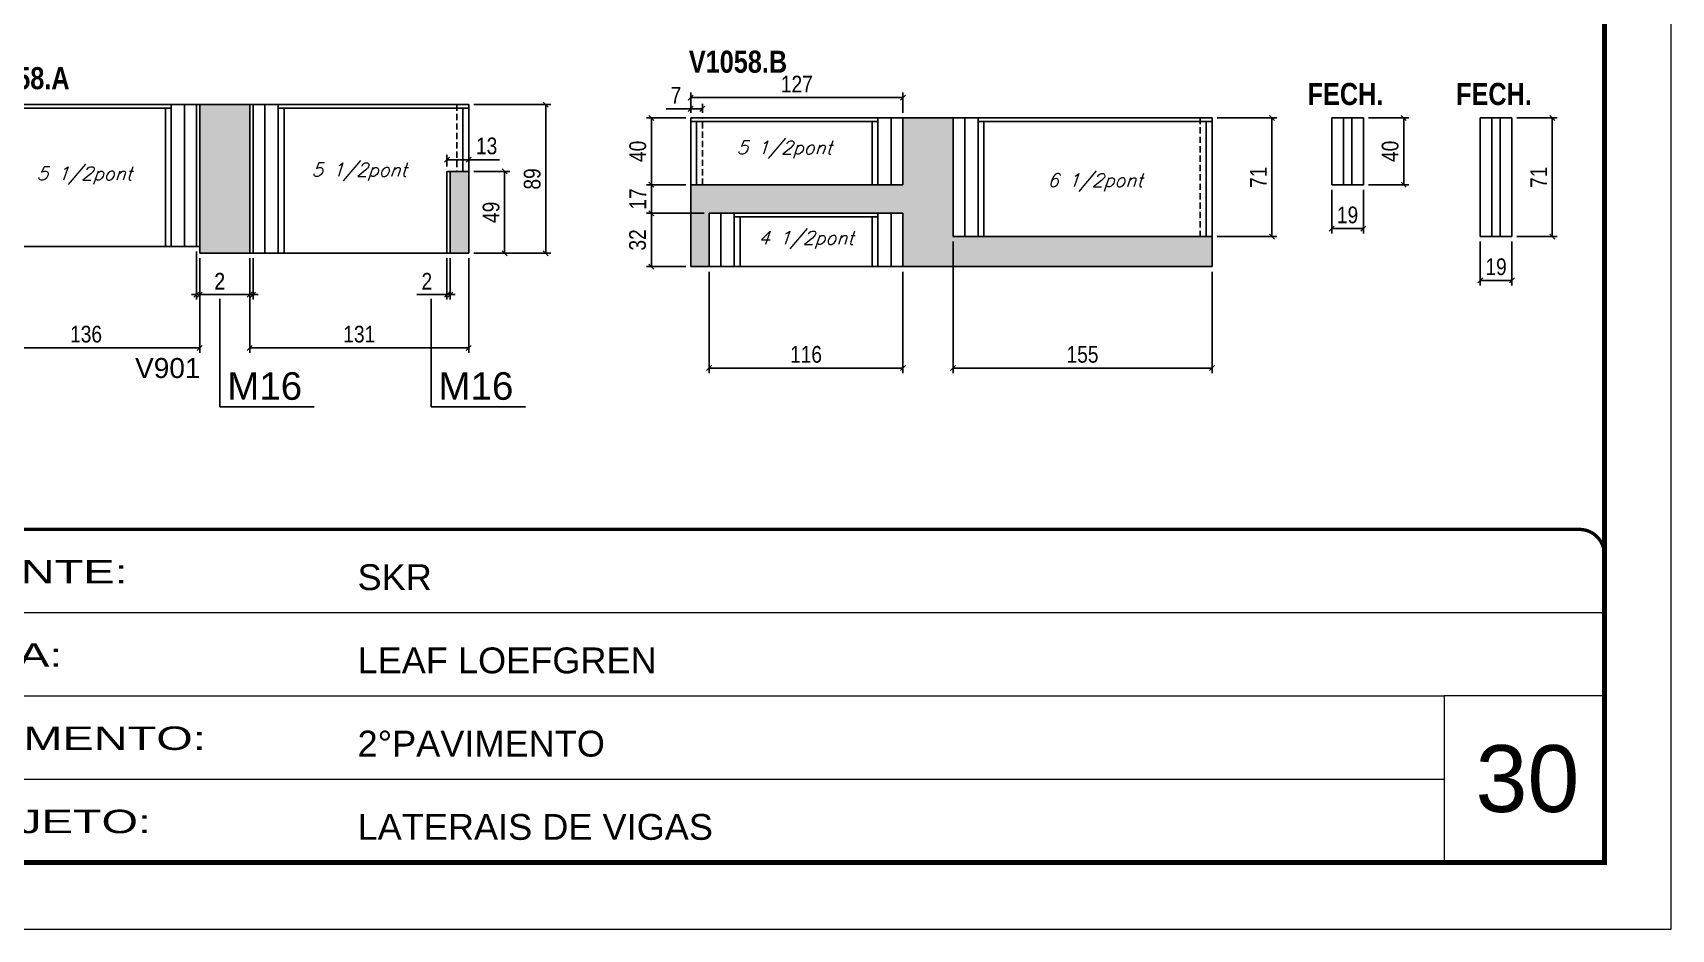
# Model space of a CAD drawing. Extents: x 3309 to 9563, y -2522 to 14608.
# Drawn here: x 5412 to 6393, y 5518 to 6054 of the extents above; entities that cross this region are included whole.
import ezdxf

# ---------------------------------------------------------------- set-up
doc = ezdxf.new("R2010")
doc.units = 0
for name, pattern in [('CONTINUO', [0]), ('DASHED', [0.75, 0.5, -0.25]), ('HIDDEN', [0.375, 0.25, -0.125])]:
    doc.linetypes.add(name, pattern=pattern)
for name, color, linetype in [('5', 5, 'Continuous'), ('COTA', 241, 'Continuous'), ('NOMENCLATURA', 7, 'Continuous'), ('Painéis', 200, 'Continuous'), ('SARR_2.2x7', 40, 'Continuous'), ('SARR_3.5x7', 81, 'Continuous'), ('texto', 7, 'Continuous')]:
    doc.layers.add(name, color=color, linetype=linetype)
for name, color, linetype, lineweight in [('CARIMBO', 255, 'Continuous', 9), ('Folhas', 255, 'Continuous', 9), ('SARRAFO DE PRESSAO', 251, 'DASHED', 9)]:
    doc.layers.add(name, color=color, linetype=linetype, lineweight=lineweight)
doc.styles.add('ARIAL', font='arial.ttf')
doc.styles.add('COTA TECNICA', font='techl___.ttf', dxfattribs={"height": 10})
doc.styles.add('Romans', font='romans.shx')
doc.styles.get("Standard").update_dxf_attribs({"font": 'arial.ttf'})
doc.styles.add('TECNICA', font='techb___.ttf', dxfattribs={"height": 10})
doc.styles.add('Tecnologia', font='')
doc.styles.get('Tecnologia').set_extended_font_data('Forgotten Futurist')
doc.dimstyles.new('PAINEL', dxfattribs={"dimtxt": 10, "dimasz": 3, "dimexe": 3, "dimexo": 3, "dimgap": 3, "dimtad": 1, "dimdec": 1, "dimzin": 12, "dimdsep": 46, "dimtxsty": 'COTA TECNICA', "dimblk1": 'OBLIQUE', "dimblk2": 'OBLIQUE', "dimsah": 1, "dimcen": 0.9, "dimclrd": 4, "dimclre": 4, "dimclrt": 240, "dimadec": 1, "dimazin": 3, "dimtfac": 1, "dimtdec": 1, "dimtmove": 0, "dimatfit": 3, "dimfxl": 1, "dimtolj": 1, "dimtzin": 12, "dimarcsym": 0})

# ---------------------------------------------------------------- blocks, each defined once
blk = doc.blocks.new('9999999999')
at = {"color": 30, "linetype": 'CONTINUO'}
for p, q in [((98564.56, 34379.64), (99583.98, 34379.64)), ((98564.56, 34329.83), (99487.98, 34329.83)), ((99583.98, 34329.83), (99487.98, 34329.83)), ((99487.98, 34329.83), (99487.98, 34230.21)), ((98564.56, 34280.02), (99487.98, 34280.02))]:
    blk.add_line(p, q, dxfattribs=at)
at = {"color": 30, "linetype": 'CONTINUO', "const_width": 2}
blk.add_lwpolyline([(99583.98, 34230.21), (99583.98, 34414.45, 0.414214), (99568.98, 34429.45), (98228.98, 34429.45, 0.414214), (98213.98, 34414.45), (98213.98, 34245.21, 0.414214), (98228.98, 34230.21), (99583.98, 34230.21)], format="xyb", dxfattribs=at)
at = {"layer": 'Folhas'}
blk.add_lwpolyline([(98138.98, 34190.21), (99623.98, 34190.21), (99623.98, 35240.21), (98138.98, 35240.21)], close=True, dxfattribs=at)
at = {"layer": 'Folhas', "color": 30, "const_width": 3}
blk.add_lwpolyline([(98213.98, 34230.21), (99583.98, 34230.21), (99583.98, 35200.21), (98213.98, 35200.21)], close=True, dxfattribs=at)
at = {"color": 7, "linetype": 'Continuous', "ltscale": 5, "style": 'ARIAL'}
for s, height, p in [('SKR', 15.483, (98837.68, 34393.13)), ('LEAF LOEFGREN', 15.4829, (98837.68, 34343.32)), ('2°PAVIMENTO', 15.4829, (98837.68, 34293.51)), ('LATERAIS DE VIGAS', 15.4829, (98837.68, 34243.7))]:
    blk.add_text(s, height=height, dxfattribs=at).set_placement(p)
at = {"layer": 'Folhas', "color": 7, "style": 'Tecnologia', "width": 1.5}
for s, p in [('CLIENTE:', (98573.65, 34397.17)), ('OBRA:', (98573.65, 34347.31)), ('PAVIMENTO:', (98573.65, 34297.5)), ('PROJETO:', (98573.65, 34247.69))]:
    blk.add_text(s, height=14, dxfattribs=at).set_placement(p)
blk = doc.blocks.new('_Oblique')
at = {"color": 0, "linetype": 'ByBlock', "lineweight": -2}
blk.add_line((-0.5, -0.5), (0.5, 0.5), dxfattribs=at)
blk = doc.blocks.new('*D1091')
at = {"layer": 'COTA', "color": 4, "lineweight": -2, "transparency": 16777216}
for p, q in [((5376.08, 5923.31), (5376.08, 5862.66)), ((5512.08, 5919.31), (5512.08, 5862.66)), ((5376.08, 5865.66), (5512.08, 5865.66))]:
    blk.add_line(p, q, dxfattribs=at)
at = {"layer": 'Defpoints', "color": 0, "transparency": 16777216}
for p in [(5376.08, 5926.31), (5512.08, 5922.31), (5512.08, 5865.66)]:
    blk.add_point(p, dxfattribs=at)
at = {"layer": 'COTA', "color": 4, "lineweight": -2, "transparency": 16777216, "xscale": 3, "yscale": 3, "zscale": 3, "rotation": 180}
blk.add_blockref('_Oblique', (5376.08, 5865.66), dxfattribs=at)
at = {"layer": 'COTA', "color": 4, "lineweight": -2, "transparency": 16777216, "xscale": 3, "yscale": 3, "zscale": 3}
blk.add_blockref('_Oblique', (5512.08, 5865.66), dxfattribs=at)
at = {"layer": 'COTA', "color": 240, "transparency": 16777216, "insert": (5444.08, 5873.88), "char_height": 10, "attachment_point": 5, "style": 'COTA TECNICA'}
blk.add_mtext('\\A1;136', dxfattribs=at)
blk = doc.blocks.new('*D1093')
at = {"layer": 'COTA', "color": 4, "lineweight": -2, "transparency": 16777216}
for p, q in [((5542.08, 5919.31), (5542.08, 5862.66)), ((5673.08, 5919.31), (5673.08, 5862.66)), ((5542.08, 5865.66), (5673.08, 5865.66))]:
    blk.add_line(p, q, dxfattribs=at)
at = {"layer": 'Defpoints', "color": 0, "transparency": 16777216}
for p in [(5542.08, 5922.31), (5673.08, 5922.31), (5673.08, 5865.66)]:
    blk.add_point(p, dxfattribs=at)
at = {"layer": 'COTA', "color": 4, "lineweight": -2, "transparency": 16777216, "xscale": 3, "yscale": 3, "zscale": 3, "rotation": 180}
blk.add_blockref('_Oblique', (5542.08, 5865.66), dxfattribs=at)
at = {"layer": 'COTA', "color": 4, "lineweight": -2, "transparency": 16777216, "xscale": 3, "yscale": 3, "zscale": 3}
blk.add_blockref('_Oblique', (5673.08, 5865.66), dxfattribs=at)
at = {"layer": 'COTA', "color": 240, "transparency": 16777216, "insert": (5607.58, 5873.88), "char_height": 10, "attachment_point": 5, "style": 'COTA TECNICA'}
blk.add_mtext('\\A1;131', dxfattribs=at)
blk = doc.blocks.new('*D1094')
at = {"layer": 'COTA', "color": 4, "lineweight": -2, "transparency": 16777216}
for p, q in [((5660.08, 5974.31), (5660.08, 5981.29)), ((5660.08, 5978.29), (5673.08, 5978.29)), ((5673.08, 5974.31), (5673.08, 5981.29)), ((5673.08, 5978.29), (5691.6, 5978.29))]:
    blk.add_line(p, q, dxfattribs=at)
at = {"layer": 'Defpoints', "color": 0, "transparency": 16777216}
for p in [(5673.08, 5978.29), (5660.08, 5971.31), (5673.08, 5971.31)]:
    blk.add_point(p, dxfattribs=at)
at = {"layer": 'COTA', "color": 4, "lineweight": -2, "transparency": 16777216, "xscale": 3, "yscale": 3, "zscale": 3, "rotation": 180}
blk.add_blockref('_Oblique', (5660.08, 5978.29), dxfattribs=at)
at = {"layer": 'COTA', "color": 4, "lineweight": -2, "transparency": 16777216, "xscale": 3, "yscale": 3, "zscale": 3}
blk.add_blockref('_Oblique', (5673.08, 5978.29), dxfattribs=at)
at = {"layer": 'COTA', "color": 240, "transparency": 16777216, "insert": (5683.84, 5986.51), "char_height": 10, "attachment_point": 5, "style": 'COTA TECNICA'}
blk.add_mtext('\\A1;13', dxfattribs=at)
blk = doc.blocks.new('*D1095')
at = {"layer": 'COTA', "color": 4, "lineweight": -2, "transparency": 16777216}
for p, q in [((5510.08, 5923.31), (5510.08, 5894.58)), ((5512.08, 5919.31), (5512.08, 5894.58)), ((5510.08, 5897.58), (5507.08, 5897.58)), ((5510.08, 5897.58), (5512.08, 5897.58)), ((5512.08, 5897.58), (5530.19, 5897.58))]:
    blk.add_line(p, q, dxfattribs=at)
at = {"layer": 'Defpoints', "color": 0, "transparency": 16777216}
for p in [(5510.08, 5926.31), (5512.08, 5922.31), (5512.08, 5897.58)]:
    blk.add_point(p, dxfattribs=at)
at = {"layer": 'COTA', "color": 4, "lineweight": -2, "transparency": 16777216, "xscale": 3, "yscale": 3, "zscale": 3}
blk.add_blockref('_Oblique', (5510.08, 5897.58), dxfattribs=at)
at = {"layer": 'COTA', "color": 4, "lineweight": -2, "transparency": 16777216, "xscale": 3, "yscale": 3, "zscale": 3, "rotation": 180}
blk.add_blockref('_Oblique', (5512.08, 5897.58), dxfattribs=at)
at = {"layer": 'COTA', "color": 240, "transparency": 16777216, "insert": (5524.14, 5905.58), "char_height": 10, "attachment_point": 5, "style": 'COTA TECNICA'}
blk.add_mtext('\\A1;2', dxfattribs=at)
blk = doc.blocks.new('*D1096')
at = {"layer": 'COTA', "color": 4, "lineweight": -2, "transparency": 16777216}
for p, q in [((5542.08, 5919.31), (5542.08, 5894.58)), ((5544.08, 5919.31), (5544.08, 5894.58)), ((5542.08, 5897.58), (5517.92, 5897.58)), ((5544.08, 5897.58), (5542.08, 5897.58)), ((5544.08, 5897.58), (5547.08, 5897.58))]:
    blk.add_line(p, q, dxfattribs=at)
at = {"layer": 'Defpoints', "color": 0, "transparency": 16777216}
for p in [(5542.08, 5922.31), (5544.08, 5922.31), (5542.08, 5897.58)]:
    blk.add_point(p, dxfattribs=at)
at = {"layer": 'COTA', "color": 4, "lineweight": -2, "transparency": 16777216, "xscale": 3, "yscale": 3, "zscale": 3}
blk.add_blockref('_Oblique', (5542.08, 5897.58), dxfattribs=at)
at = {"layer": 'COTA', "color": 4, "lineweight": -2, "transparency": 16777216, "xscale": 3, "yscale": 3, "zscale": 3, "rotation": 180}
blk.add_blockref('_Oblique', (5544.08, 5897.58), dxfattribs=at)
at = {"layer": 'COTA', "color": 240, "transparency": 16777216, "insert": (5523.97, 5905.58), "char_height": 10, "attachment_point": 5, "style": 'COTA TECNICA'}
blk.add_mtext('\\A1;2', dxfattribs=at)
blk = doc.blocks.new('*D1097')
at = {"layer": 'COTA', "color": 4, "lineweight": -2, "transparency": 16777216}
for p, q in [((5660.08, 5919.31), (5660.08, 5894.58)), ((5662.08, 5919.31), (5662.08, 5894.58)), ((5660.08, 5897.58), (5641.97, 5897.58)), ((5662.08, 5897.58), (5660.08, 5897.58)), ((5662.08, 5897.58), (5665.08, 5897.58))]:
    blk.add_line(p, q, dxfattribs=at)
at = {"layer": 'Defpoints', "color": 0, "transparency": 16777216}
for p in [(5660.08, 5922.31), (5662.08, 5922.31), (5660.08, 5897.58)]:
    blk.add_point(p, dxfattribs=at)
at = {"layer": 'COTA', "color": 4, "lineweight": -2, "transparency": 16777216, "xscale": 3, "yscale": 3, "zscale": 3}
blk.add_blockref('_Oblique', (5660.08, 5897.58), dxfattribs=at)
at = {"layer": 'COTA', "color": 4, "lineweight": -2, "transparency": 16777216, "xscale": 3, "yscale": 3, "zscale": 3, "rotation": 180}
blk.add_blockref('_Oblique', (5662.08, 5897.58), dxfattribs=at)
at = {"layer": 'COTA', "color": 240, "transparency": 16777216, "insert": (5648.03, 5905.58), "char_height": 10, "attachment_point": 5, "style": 'COTA TECNICA'}
blk.add_mtext('\\A1;2', dxfattribs=at)
blk = doc.blocks.new('*D1098')
at = {"layer": 'COTA', "color": 4, "lineweight": -2, "transparency": 16777216}
for p, q in [((5676.08, 6011.31), (5722.24, 6011.31)), ((5719.24, 5922.31), (5719.24, 6011.31)), ((5676.08, 5922.31), (5722.24, 5922.31))]:
    blk.add_line(p, q, dxfattribs=at)
at = {"layer": 'Defpoints', "color": 0, "transparency": 16777216}
for p in [(5673.08, 6011.31), (5719.24, 6011.31), (5673.08, 5922.31)]:
    blk.add_point(p, dxfattribs=at)
at = {"layer": 'COTA', "color": 4, "lineweight": -2, "transparency": 16777216, "xscale": 3, "yscale": 3, "zscale": 3}
for p, rotation in [((5719.24, 6011.31), 90), ((5719.24, 5922.31), 270)]:
    blk.add_blockref('_Oblique', p, dxfattribs=dict(at, rotation=rotation))
at = {"layer": 'COTA', "color": 240, "transparency": 16777216, "insert": (5711.14, 5966.81), "char_height": 10, "attachment_point": 5, "rotation": 90, "style": 'COTA TECNICA'}
blk.add_mtext('\\A1;89', dxfattribs=at)
blk = doc.blocks.new('*D1099')
at = {"layer": 'COTA', "color": 4, "lineweight": -2, "transparency": 16777216}
for p, q in [((5676.08, 5971.31), (5697.62, 5971.31)), ((5694.62, 5922.31), (5694.62, 5971.31)), ((5676.08, 5922.31), (5697.62, 5922.31))]:
    blk.add_line(p, q, dxfattribs=at)
at = {"layer": 'Defpoints', "color": 0, "transparency": 16777216}
for p in [(5673.08, 5971.31), (5694.62, 5971.31), (5673.08, 5922.31)]:
    blk.add_point(p, dxfattribs=at)
at = {"layer": 'COTA', "color": 4, "lineweight": -2, "transparency": 16777216, "xscale": 3, "yscale": 3, "zscale": 3}
for p, rotation in [((5694.62, 5971.31), 90), ((5694.62, 5922.31), 270)]:
    blk.add_blockref('_Oblique', p, dxfattribs=dict(at, rotation=rotation))
at = {"layer": 'COTA', "color": 240, "transparency": 16777216, "insert": (5686.52, 5946.81), "char_height": 10, "attachment_point": 5, "rotation": 90, "style": 'COTA TECNICA'}
blk.add_mtext('\\A1;49', dxfattribs=at)
blk = doc.blocks.new('*D1101')
at = {"layer": 'COTA', "color": 4, "lineweight": -2, "transparency": 16777216}
for p, q in [((5817, 5911.31), (5817, 5850.66)), ((5933, 5911.31), (5933, 5850.66)), ((5817, 5853.66), (5933, 5853.66))]:
    blk.add_line(p, q, dxfattribs=at)
at = {"layer": 'Defpoints', "color": 0, "transparency": 16777216}
for p in [(5817, 5914.31), (5933, 5914.31), (5933, 5853.66)]:
    blk.add_point(p, dxfattribs=at)
at = {"layer": 'COTA', "color": 4, "lineweight": -2, "transparency": 16777216, "xscale": 3, "yscale": 3, "zscale": 3, "rotation": 180}
blk.add_blockref('_Oblique', (5817, 5853.66), dxfattribs=at)
at = {"layer": 'COTA', "color": 4, "lineweight": -2, "transparency": 16777216, "xscale": 3, "yscale": 3, "zscale": 3}
blk.add_blockref('_Oblique', (5933, 5853.66), dxfattribs=at)
at = {"layer": 'COTA', "color": 240, "transparency": 16777216, "insert": (5875, 5861.76), "char_height": 10, "attachment_point": 5, "style": 'COTA TECNICA'}
blk.add_mtext('\\A1;116', dxfattribs=at)
blk = doc.blocks.new('*D1102')
at = {"layer": 'COTA', "color": 4, "lineweight": -2, "transparency": 16777216}
for p, q in [((5963, 5929.31), (5963, 5850.66)), ((6118, 5911.31), (6118, 5850.66)), ((5963, 5853.66), (6118, 5853.66))]:
    blk.add_line(p, q, dxfattribs=at)
at = {"layer": 'Defpoints', "color": 0, "transparency": 16777216}
for p in [(5963, 5932.31), (6118, 5914.31), (6118, 5853.66)]:
    blk.add_point(p, dxfattribs=at)
at = {"layer": 'COTA', "color": 4, "lineweight": -2, "transparency": 16777216, "xscale": 3, "yscale": 3, "zscale": 3, "rotation": 180}
blk.add_blockref('_Oblique', (5963, 5853.66), dxfattribs=at)
at = {"layer": 'COTA', "color": 4, "lineweight": -2, "transparency": 16777216, "xscale": 3, "yscale": 3, "zscale": 3}
blk.add_blockref('_Oblique', (6118, 5853.66), dxfattribs=at)
at = {"layer": 'COTA', "color": 240, "transparency": 16777216, "insert": (6040.5, 5861.77), "char_height": 10, "attachment_point": 5, "style": 'COTA TECNICA'}
blk.add_mtext('\\A1;155', dxfattribs=at)
blk = doc.blocks.new('*D1103')
at = {"layer": 'COTA', "color": 4, "lineweight": -2, "transparency": 16777216}
for p, q in [((5806, 6006.31), (5806, 6018.49)), ((5933, 6015.49), (5806, 6015.49)), ((5933, 6006.31), (5933, 6018.49))]:
    blk.add_line(p, q, dxfattribs=at)
at = {"layer": 'Defpoints', "color": 0, "transparency": 16777216}
for p in [(5806, 6015.49), (5806, 6003.31), (5933, 6003.31)]:
    blk.add_point(p, dxfattribs=at)
at = {"layer": 'COTA', "color": 4, "lineweight": -2, "transparency": 16777216, "xscale": 3, "yscale": 3, "zscale": 3, "rotation": 180}
blk.add_blockref('_Oblique', (5806, 6015.49), dxfattribs=at)
at = {"layer": 'COTA', "color": 4, "lineweight": -2, "transparency": 16777216, "xscale": 3, "yscale": 3, "zscale": 3}
blk.add_blockref('_Oblique', (5933, 6015.49), dxfattribs=at)
at = {"layer": 'COTA', "color": 240, "transparency": 16777216, "insert": (5869.5, 6023.57), "char_height": 10, "attachment_point": 5, "style": 'COTA TECNICA'}
blk.add_mtext('\\A1;127', dxfattribs=at)
blk = doc.blocks.new('*D1104')
at = {"layer": 'COTA', "color": 4, "lineweight": -2, "transparency": 16777216}
for p, q in [((5806, 6006.31), (5806, 6011.75)), ((5813, 6006.31), (5813, 6011.75)), ((5806, 6008.75), (5791.26, 6008.75)), ((5813, 6008.75), (5806, 6008.75))]:
    blk.add_line(p, q, dxfattribs=at)
at = {"layer": 'Defpoints', "color": 0, "transparency": 16777216}
for p in [(5806, 6008.75), (5806, 6003.31), (5813, 6003.31)]:
    blk.add_point(p, dxfattribs=at)
at = {"layer": 'COTA', "color": 4, "lineweight": -2, "transparency": 16777216, "xscale": 3, "yscale": 3, "zscale": 3, "rotation": 180}
blk.add_blockref('_Oblique', (5806, 6008.75), dxfattribs=at)
at = {"layer": 'COTA', "color": 4, "lineweight": -2, "transparency": 16777216, "xscale": 3, "yscale": 3, "zscale": 3}
blk.add_blockref('_Oblique', (5813, 6008.75), dxfattribs=at)
at = {"layer": 'COTA', "color": 240, "transparency": 16777216, "insert": (5797.13, 6016.83), "char_height": 10, "attachment_point": 5, "style": 'COTA TECNICA'}
blk.add_mtext('\\A1;7', dxfattribs=at)
blk = doc.blocks.new('*D1105')
at = {"layer": 'COTA', "color": 4, "lineweight": -2, "transparency": 16777216}
for p, q in [((6121, 6003.31), (6156.85, 6003.31)), ((6153.85, 5932.31), (6153.85, 6003.31)), ((6121, 5932.31), (6156.85, 5932.31))]:
    blk.add_line(p, q, dxfattribs=at)
at = {"layer": 'Defpoints', "color": 0, "transparency": 16777216}
for p in [(6118, 6003.31), (6153.85, 6003.31), (6118, 5932.31)]:
    blk.add_point(p, dxfattribs=at)
at = {"layer": 'COTA', "color": 4, "lineweight": -2, "transparency": 16777216, "xscale": 3, "yscale": 3, "zscale": 3}
for p, rotation in [((6153.85, 6003.31), 90), ((6153.85, 5932.31), 270)]:
    blk.add_blockref('_Oblique', p, dxfattribs=dict(at, rotation=rotation))
at = {"layer": 'COTA', "color": 240, "transparency": 16777216, "insert": (6145.78, 5967.81), "char_height": 10, "attachment_point": 5, "rotation": 90, "style": 'COTA TECNICA'}
blk.add_mtext('\\A1;71', dxfattribs=at)
blk = doc.blocks.new('*D1106')
at = {"layer": 'COTA', "color": 4, "lineweight": -2, "transparency": 16777216}
for p, q in [((5814, 5946.31), (5779.42, 5946.31)), ((5782.42, 5914.31), (5782.42, 5946.31)), ((5803, 5914.31), (5779.42, 5914.31))]:
    blk.add_line(p, q, dxfattribs=at)
at = {"layer": 'Defpoints', "color": 0, "transparency": 16777216}
for p in [(5782.42, 5946.31), (5817, 5946.31), (5806, 5914.31)]:
    blk.add_point(p, dxfattribs=at)
at = {"layer": 'COTA', "color": 4, "lineweight": -2, "transparency": 16777216, "xscale": 3, "yscale": 3, "zscale": 3}
for p, rotation in [((5782.42, 5946.31), 90), ((5782.42, 5914.31), 270)]:
    blk.add_blockref('_Oblique', p, dxfattribs=dict(at, rotation=rotation))
at = {"layer": 'COTA', "color": 240, "transparency": 16777216, "insert": (5774.2, 5930.31), "char_height": 10, "attachment_point": 5, "rotation": 90, "style": 'COTA TECNICA'}
blk.add_mtext('\\A1;32', dxfattribs=at)
blk = doc.blocks.new('*D1107')
at = {"layer": 'COTA', "color": 4, "lineweight": -2, "transparency": 16777216}
for p, q in [((5803, 5963.31), (5779.42, 5963.31)), ((5782.42, 5946.31), (5782.42, 5963.31)), ((5814, 5946.31), (5779.42, 5946.31))]:
    blk.add_line(p, q, dxfattribs=at)
at = {"layer": 'Defpoints', "color": 0, "transparency": 16777216}
for p in [(5782.42, 5963.31), (5806, 5963.31), (5817, 5946.31)]:
    blk.add_point(p, dxfattribs=at)
at = {"layer": 'COTA', "color": 4, "lineweight": -2, "transparency": 16777216, "xscale": 3, "yscale": 3, "zscale": 3}
for p, rotation in [((5782.42, 5963.31), 90), ((5782.42, 5946.31), 270)]:
    blk.add_blockref('_Oblique', p, dxfattribs=dict(at, rotation=rotation))
at = {"layer": 'COTA', "color": 240, "transparency": 16777216, "insert": (5774.34, 5954.81), "char_height": 10, "attachment_point": 5, "rotation": 90, "style": 'COTA TECNICA'}
blk.add_mtext('\\A1;17', dxfattribs=at)
blk = doc.blocks.new('*D1108')
at = {"layer": 'COTA', "color": 4, "lineweight": -2, "transparency": 16777216}
for p, q in [((5803, 6003.31), (5779.42, 6003.31)), ((5782.42, 5963.31), (5782.42, 6003.31)), ((5803, 5963.31), (5779.42, 5963.31))]:
    blk.add_line(p, q, dxfattribs=at)
at = {"layer": 'Defpoints', "color": 0, "transparency": 16777216}
for p in [(5782.42, 6003.31), (5806, 6003.31), (5806, 5963.31)]:
    blk.add_point(p, dxfattribs=at)
at = {"layer": 'COTA', "color": 4, "lineweight": -2, "transparency": 16777216, "xscale": 3, "yscale": 3, "zscale": 3}
for p, rotation in [((5782.42, 6003.31), 90), ((5782.42, 5963.31), 270)]:
    blk.add_blockref('_Oblique', p, dxfattribs=dict(at, rotation=rotation))
at = {"layer": 'COTA', "color": 240, "transparency": 16777216, "insert": (5774.32, 5983.31), "char_height": 10, "attachment_point": 5, "rotation": 90, "style": 'COTA TECNICA'}
blk.add_mtext('\\A1;40', dxfattribs=at)
blk = doc.blocks.new('*D1109')
at = {"layer": 'COTA', "color": 4, "lineweight": -2, "transparency": 16777216}
for p, q in [((6189.64, 5960.31), (6189.64, 5934.11)), ((6208.64, 5960.31), (6208.64, 5934.11)), ((6208.64, 5937.11), (6189.64, 5937.11))]:
    blk.add_line(p, q, dxfattribs=at)
at = {"layer": 'Defpoints', "color": 0, "transparency": 16777216}
for p in [(6189.64, 5963.31), (6208.64, 5963.31), (6189.64, 5937.11)]:
    blk.add_point(p, dxfattribs=at)
at = {"layer": 'COTA', "color": 4, "lineweight": -2, "transparency": 16777216, "xscale": 3, "yscale": 3, "zscale": 3, "rotation": 180}
blk.add_blockref('_Oblique', (6189.64, 5937.11), dxfattribs=at)
at = {"layer": 'COTA', "color": 4, "lineweight": -2, "transparency": 16777216, "xscale": 3, "yscale": 3, "zscale": 3}
blk.add_blockref('_Oblique', (6208.64, 5937.11), dxfattribs=at)
at = {"layer": 'COTA', "color": 240, "transparency": 16777216, "insert": (6199.14, 5945.19), "char_height": 10, "attachment_point": 5, "style": 'COTA TECNICA'}
blk.add_mtext('\\A1;19', dxfattribs=at)
blk = doc.blocks.new('*D1110')
at = {"layer": 'COTA', "color": 4, "lineweight": -2, "transparency": 16777216}
for p, q in [((6211.64, 6003.31), (6235.76, 6003.31)), ((6232.76, 5963.31), (6232.76, 6003.31)), ((6211.64, 5963.31), (6235.76, 5963.31))]:
    blk.add_line(p, q, dxfattribs=at)
at = {"layer": 'Defpoints', "color": 0, "transparency": 16777216}
for p in [(6208.64, 6003.31), (6232.76, 6003.31), (6208.64, 5963.31)]:
    blk.add_point(p, dxfattribs=at)
at = {"layer": 'COTA', "color": 4, "lineweight": -2, "transparency": 16777216, "xscale": 3, "yscale": 3, "zscale": 3}
for p, rotation in [((6232.76, 6003.31), 90), ((6232.76, 5963.31), 270)]:
    blk.add_blockref('_Oblique', p, dxfattribs=dict(at, rotation=rotation))
at = {"layer": 'COTA', "color": 240, "transparency": 16777216, "insert": (6224.66, 5983.31), "char_height": 10, "attachment_point": 5, "rotation": 90, "style": 'COTA TECNICA'}
blk.add_mtext('\\A1;40', dxfattribs=at)
blk = doc.blocks.new('*D1111')
at = {"layer": 'COTA', "color": 4, "lineweight": -2, "transparency": 16777216}
for p, q in [((6278.53, 5929.31), (6278.53, 5903.11)), ((6297.53, 5929.31), (6297.53, 5903.11)), ((6297.53, 5906.11), (6278.53, 5906.11))]:
    blk.add_line(p, q, dxfattribs=at)
at = {"layer": 'Defpoints', "color": 0, "transparency": 16777216}
for p in [(6278.53, 5932.31), (6297.53, 5932.31), (6278.53, 5906.11)]:
    blk.add_point(p, dxfattribs=at)
at = {"layer": 'COTA', "color": 4, "lineweight": -2, "transparency": 16777216, "xscale": 3, "yscale": 3, "zscale": 3, "rotation": 180}
blk.add_blockref('_Oblique', (6278.53, 5906.11), dxfattribs=at)
at = {"layer": 'COTA', "color": 4, "lineweight": -2, "transparency": 16777216, "xscale": 3, "yscale": 3, "zscale": 3}
blk.add_blockref('_Oblique', (6297.53, 5906.11), dxfattribs=at)
at = {"layer": 'COTA', "color": 240, "transparency": 16777216, "insert": (6288.03, 5914.19), "char_height": 10, "attachment_point": 5, "style": 'COTA TECNICA'}
blk.add_mtext('\\A1;19', dxfattribs=at)
blk = doc.blocks.new('*D1112')
at = {"layer": 'COTA', "color": 4, "lineweight": -2, "transparency": 16777216}
for p, q in [((6300.53, 6003.31), (6324.65, 6003.31)), ((6321.65, 5932.31), (6321.65, 6003.31)), ((6300.53, 5932.31), (6324.65, 5932.31))]:
    blk.add_line(p, q, dxfattribs=at)
at = {"layer": 'Defpoints', "color": 0, "transparency": 16777216}
for p in [(6297.53, 6003.31), (6321.65, 6003.31), (6297.53, 5932.31)]:
    blk.add_point(p, dxfattribs=at)
at = {"layer": 'COTA', "color": 4, "lineweight": -2, "transparency": 16777216, "xscale": 3, "yscale": 3, "zscale": 3}
for p, rotation in [((6321.65, 6003.31), 90), ((6321.65, 5932.31), 270)]:
    blk.add_blockref('_Oblique', p, dxfattribs=dict(at, rotation=rotation))
at = {"layer": 'COTA', "color": 240, "transparency": 16777216, "insert": (6313.58, 5967.81), "char_height": 10, "attachment_point": 5, "rotation": 90, "style": 'COTA TECNICA'}
blk.add_mtext('\\A1;71', dxfattribs=at)

msp = doc.modelspace()

# ---------------------------------------------------------------- hatches: boundary and pattern name
at = {"layer": 'COTA'}
h = msp.add_hatch(dxfattribs=at)
h.set_pattern_fill('AR-CONC', color=256, scale=0.03)
h.set_pattern_definition([(50, (-1608.0257, -450.5432), (5.46554, -0.4781726), [0.5715, -6.2865]), (355, (-1608.0257, -450.543), (-1.0573026, 5.7317054), [0.4572, -5.0292175]), (100.451445, (-1607.57, -450.583), (4.4082374, 5.2535326), [0.4857003, -5.3427073]), (46.1842, (-1608.026, -449.019), (8.132371, -1.26127), [0.85725, -9.42975]), (96.63556, (-1607.348, -449.124), (7.122124, 7.422784), [0.728551, -8.014068]), (351.18415, (-1608.026, -449.019), (7.122124, 7.422784), [0.685799, -7.543792]), (21, (-1607.2637, -449.4002), (4.5484317, -3.067956), [0.5715, -6.2865]), (326, (-1607.2637, -449.4), (1.854061, 5.525639), [0.4572, -5.0292]), (71.451445, (-1606.8846, -449.656), (6.4024926, 2.457683), [0.4857003, -5.342698]), (37.5, (-1608.0257, -450.5432), (0.0926581, 2.53665117), [0, -4.96824, 0, -5.1054, 0, -5.04825]), (7.5, (-1608.0257, -450.5432), (2.0045899, 3.00541724), [0, -2.91084, 0, -4.85394, 0, -1.92405]), (327.5, (-1609.725, -450.5432), (4.06771786, -0.1718623), [0, -1.905, 0, -5.9436, 0, -7.8867]), (317.5, (-1610.487, -450.5432), (4.4438754, 0.7627947), [0, -2.4765, 0, -3.94716, 0, -5.6007])])
h.paths.add_polyline_path([(5542.08, 6011.31), (5512.08, 6011.31), (5512.08, 5926.31), (5512.08, 5922.31), (5542.08, 5922.31)])
h.paths.add_polyline_path([(5673.08, 5971.31), (5662.08, 5971.31), (5662.08, 5922.31), (5673.08, 5922.31)])
h = msp.add_hatch(dxfattribs=at)
h.set_pattern_fill('AR-CONC', color=256, scale=0.03)
h.set_pattern_definition([(50, (-1620.498, -452.5432), (5.46554, -0.4781726), [0.5715, -6.2865]), (355, (-1620.498, -452.543), (-1.0573026, 5.7317054), [0.4572, -5.0292175]), (100.451445, (-1620.0425, -452.583), (4.4082374, 5.2535326), [0.4857003, -5.3427073]), (46.1842, (-1620.498, -451.019), (8.1323712, -1.26127), [0.85725, -9.42975]), (96.63556, (-1619.82, -451.124), (7.122124, 7.422784), [0.728551, -8.014068]), (351.18415, (-1620.498, -451.019), (7.122124, 7.422784), [0.685799, -7.543792]), (21, (-1619.736, -451.4002), (4.5484317, -3.067956), [0.5715, -6.2865]), (326, (-1619.736, -451.4), (1.854061, 5.525639), [0.4572, -5.0292]), (71.451445, (-1619.357, -451.656), (6.4024926, 2.457683), [0.4857003, -5.342698]), (37.5, (-1620.498, -452.5432), (0.0926581, 2.53665117), [0, -4.96824, 0, -5.1054, 0, -5.04825]), (7.5, (-1620.498, -452.5432), (2.0045899, 3.00541724), [0, -2.91084, 0, -4.85394, 0, -1.92405]), (327.5, (-1622.1972, -452.5432), (4.06771786, -0.1718623), [0, -1.905, 0, -5.9436, 0, -7.8867]), (317.5, (-1622.9592, -452.5432), (4.4438754, 0.7627947), [0, -2.4765, 0, -3.94716, 0, -5.6007])])
h.paths.add_polyline_path([(5963, 6003.31), (5933, 6003.31), (5933, 5963.31), (5806, 5963.31), (5806, 5914.31), (5817, 5914.31), (5817, 5946.31), (5933, 5946.31), (5933, 5914.31), (6118, 5914.31), (6118, 5932.31), (5963, 5932.31)])

# ---------------------------------------------------------------- linework, layer by layer
for p, q in [((5512.08, 6011.31), (5542.08, 6011.31)), ((5933, 6003.31), (5963, 6003.31)), ((5673.08, 5922.31), (5673.08, 5971.31)), ((5806, 5963.31), (5806, 5914.31)), ((5512.08, 5922.31), (5512.08, 5926.31)), ((6118, 5932.31), (6118, 5914.31)), ((5512.08, 5922.31), (5542.08, 5922.31)), ((5662.08, 5922.31), (5673.08, 5922.31)), ((5806, 5914.31), (5817, 5914.31)), ((5933, 5914.31), (6118, 5914.31))]:
    msp.add_line(p, q, dxfattribs=at)
at = {"layer": 'NOMENCLATURA', "linetype": 'Continuous'}
for p, q in [((5524.12, 5830.45), (5524.12, 5895.06)), ((5650.55, 5830.45), (5650.55, 5895.06)), ((5580.68, 5830.45), (5524.12, 5830.45)), ((5707.11, 5830.45), (5650.55, 5830.45))]:
    msp.add_line(p, q, dxfattribs=at)
at = {"layer": 'Painéis', "linetype": 'ByBlock'}
for p, q in [((5512.08, 6011.31), (5376.08, 6011.31)), ((5510.08, 5926.31), (5510.08, 6011.31)), ((5512.08, 5926.31), (5512.08, 6011.31)), ((5542.08, 5922.31), (5542.08, 6011.31)), ((5542.08, 6011.31), (5673.08, 6011.31)), ((5544.08, 5922.31), (5544.08, 6011.31)), ((5673.08, 6011.31), (5673.08, 5971.31)), ((5933, 6003.31), (5806, 6003.31)), ((5806, 6003.31), (5806, 5963.31)), ((5933, 5963.31), (5933, 6003.31)), ((5963, 5932.31), (5963, 6003.31)), ((5963, 6003.31), (6118, 6003.31)), ((6118, 6003.31), (6118, 5932.31)), ((6189.64, 6003.31), (6189.64, 5963.31)), ((6208.64, 6003.31), (6189.64, 6003.31)), ((6208.64, 5963.31), (6208.64, 6003.31)), ((6278.53, 6003.31), (6278.53, 5932.31)), ((6297.53, 6003.31), (6278.53, 6003.31)), ((6297.53, 5932.31), (6297.53, 6003.31)), ((5660.08, 5971.31), (5673.08, 5971.31)), ((5660.08, 5971.31), (5660.08, 5922.31)), ((5662.08, 5971.31), (5662.08, 5922.31)), ((5806, 5963.31), (5933, 5963.31)), ((6189.64, 5963.31), (6208.64, 5963.31)), ((5933, 5946.31), (5817, 5946.31)), ((5817, 5946.31), (5817, 5914.31)), ((5933, 5914.31), (5933, 5946.31)), ((5376.08, 5926.31), (5512.08, 5926.31)), ((6118, 5932.31), (5963, 5932.31)), ((6278.53, 5932.31), (6297.53, 5932.31)), ((5662.08, 5922.31), (5542.08, 5922.31)), ((5817, 5914.31), (5933, 5914.31))]:
    msp.add_line(p, q, dxfattribs=at)
at = {"layer": 'SARR_2.2x7', "linetype": 'Continuous'}
for p, q in [((5391.08, 6009.11), (5495.08, 6009.11)), ((5503.08, 5926.31), (5503.08, 6011.31)), ((5551.08, 5922.31), (5551.08, 6011.31)), ((5673.08, 6009.11), (5559.08, 6009.11)), ((5926, 5963.31), (5926, 6003.31)), ((5970, 5932.31), (5970, 6003.31)), ((6196.64, 5963.31), (6196.64, 6003.31)), ((6201.64, 5963.31), (6201.64, 6003.31)), ((6285.53, 5932.31), (6285.53, 6003.31)), ((6290.53, 5932.31), (6290.53, 6003.31)), ((5806, 6001.11), (5918, 6001.11)), ((6118, 6001.11), (5978, 6001.11)), ((5824, 5914.31), (5824, 5946.31)), ((5832, 5944.11), (5918, 5944.11)), ((5926, 5914.31), (5926, 5946.31))]:
    msp.add_line(p, q, dxfattribs=at)
at = {"layer": 'SARR_2.2x7', "linetype": 'HIDDEN', "ltscale": 15}
for p, q in [((5666.08, 6011.31), (5666.08, 5971.31)), ((5813, 5963.31), (5813, 6003.31)), ((6111, 6003.31), (6111, 5932.31))]:
    msp.add_line(p, q, dxfattribs=at)
at = {"layer": 'SARR_3.5x7'}
for p, q in [((5491.58, 6009.11), (5491.58, 5926.31)), ((5495.08, 6011.31), (5495.08, 5926.31)), ((5559.08, 6011.31), (5559.08, 5922.31)), ((5562.58, 6009.11), (5562.58, 5922.31)), ((5669.58, 6009.11), (5669.58, 5971.31)), ((5918, 6003.31), (5918, 5963.31)), ((5978, 6003.31), (5978, 5932.31)), ((5809.5, 6001.11), (5809.5, 5963.31)), ((5914.5, 6001.11), (5914.5, 5963.31)), ((5981.5, 6001.11), (5981.5, 5932.31)), ((6114.5, 6001.11), (6114.5, 5932.31)), ((5832, 5946.31), (5832, 5914.31)), ((5835.5, 5944.11), (5835.5, 5914.31)), ((5914.5, 5944.11), (5914.5, 5914.31)), ((5918, 5946.31), (5918, 5914.31))]:
    msp.add_line(p, q, dxfattribs=at)

# ---------------------------------------------------------------- block references
at = {"layer": 'SARRAFO DE PRESSAO', "color": 6, "linetype": 'ByBlock'}
msp.add_blockref('9999999999', (-93231.11, -28672.37), dxfattribs=at)

# ---------------------------------------------------------------- texts
at = {"layer": '5', "linetype": 'Continuous'}
msp.add_text('V901', height=12, rotation=0.00004, dxfattribs=at).set_placement((5473.41, 5847.65))
at = {"layer": 'CARIMBO', "style": 'ARIAL'}
msp.add_text('30', height=40, dxfattribs=at).set_placement((6275.73, 5587.98))
at = {"layer": 'NOMENCLATURA', "style": 'TECNICA'}
for s, p in [('V1058.B', (5804.86, 6030.37)), ('V1058.A', (5375.37, 6020.5)), ('FECH.', (6175.2, 6011.04)), ('FECH.', (6264.09, 6011.04))]:
    msp.add_text(s, height=13.2, dxfattribs=at).set_placement(p)
at = {"layer": 'NOMENCLATURA', "linetype": 'Continuous'}
for p in [(5528.57, 5834.64), (5655, 5834.64)]:
    msp.add_text('M16', height=16.5, dxfattribs=at).set_placement(p)
at = {"layer": 'texto', "color": 2, "char_height": 8, "attachment_point": 5, "style": 'Romans'}
for s, insert in [('{\\Q19;\\C256;5 1/2pont}', (5862, 5984.31)), ('{\\Q19;\\C256;5 1/2pont}', (5443.08, 5968.81)), ('{\\Q19;\\C256;5 1/2pont}', (5607.58, 5971.01)), ('{\\Q19;\\C256;6 1/2pont}', (6048, 5964.71)), ('{\\Q19;\\C256;4 1/2pont}', (5875, 5930.31))]:
    msp.add_mtext(s, dxfattribs=dict(at, insert=insert))

# ---------------------------------------------------------------- dimensions: what is measured, and where the dimension line sits
at = {"layer": 'COTA'}
for base, p1, p2, picture, middle in [((5806, 6008.75), (5813, 6003.31), (5806, 6003.31), '*D1104', (5797.13, 6016.83)), ((5806, 6015.49), (5933, 6003.31), (5806, 6003.31), '*D1103', (5869.5, 6023.57)), ((5673.08, 5978.29), (5660.08, 5971.31), (5673.08, 5971.31), '*D1094', (5683.84, 5986.51)), ((6189.64, 5937.11), (6208.64, 5963.31), (6189.64, 5963.31), '*D1109', (6199.14, 5945.19)), ((5512.08, 5897.58), (5510.08, 5926.31), (5512.08, 5922.31), '*D1095', (5524.14, 5905.58)), ((6118, 5853.66), (5963, 5932.31), (6118, 5914.31), '*D1102', (6040.5, 5861.77)), ((6278.53, 5906.11), (6297.53, 5932.31), (6278.53, 5932.31), '*D1111', (6288.03, 5914.19)), ((5673.08, 5865.66), (5542.08, 5922.31), (5673.08, 5922.31), '*D1093', (5607.58, 5873.88)), ((5660.08, 5897.58), (5662.08, 5922.31), (5660.08, 5922.31), '*D1097', (5648.03, 5905.58))]:
    dim = msp.add_linear_dim(base=base, p1=p1, p2=p2, dimstyle='PAINEL', dxfattribs=at)
    dim.commit()
    dim.dimension.update_dxf_attribs({"geometry": picture, "text_midpoint": middle})
for base, p1, p2, angle, picture, middle in [((5719.24, 6011.31), (5673.08, 5922.31), (5673.08, 6011.31), 90, '*D1098', (5711.14, 5966.81)), ((6153.85, 6003.31), (6118, 5932.31), (6118, 6003.31), 90, '*D1105', (6145.78, 5967.81)), ((6232.76, 6003.31), (6208.64, 5963.31), (6208.64, 6003.31), 90, '*D1110', (6224.66, 5983.31)), ((6321.65, 6003.31), (6297.53, 5932.31), (6297.53, 6003.31), 90, '*D1112', (6313.58, 5967.81)), ((5694.62, 5971.31), (5673.08, 5922.31), (5673.08, 5971.31), 90, '*D1099', (5686.52, 5946.81)), ((5782.42, 5946.31), (5806, 5914.31), (5817, 5946.31), 90, '*D1106', (5774.2, 5930.31)), ((5512.08, 5865.66), (5376.08, 5926.31), (5512.08, 5922.31), 180, '*D1091', (5444.08, 5873.88)), ((5933, 5853.66), (5817, 5914.31), (5933, 5914.31), 180, '*D1101', (5875, 5861.76))]:
    dim = msp.add_linear_dim(base=base, p1=p1, p2=p2, angle=angle, dimstyle='PAINEL', dxfattribs=at)
    dim.commit()
    dim.dimension.update_dxf_attribs({"geometry": picture, "text_midpoint": middle})
for base, p1, p2, picture, middle in [((5782.42, 6003.31), (5806, 5963.31), (5806, 6003.31), '*D1108', (5774.32, 5983.31)), ((5782.42, 5963.31), (5817, 5946.31), (5806, 5963.31), '*D1107', (5774.34, 5954.81))]:
    dim = msp.add_linear_dim(base=base, p1=p1, p2=p2, angle=90, dimstyle='PAINEL', override={"dimtmove": 1}, dxfattribs=at)
    dim.commit()
    dim.dimension.update_dxf_attribs({"geometry": picture, "text_midpoint": middle})
dim = msp.add_linear_dim(base=(5542.08, 5897.58), p1=(5544.08, 5922.31), p2=(5542.08, 5922.31), dimstyle='PAINEL', dxfattribs=at)
dim.commit()
dim.dimension.update_dxf_attribs({"geometry": '*D1096', "text_midpoint": (5523.97, 5897.58), "dimtype": 160})

doc.saveas('drawing.dxf')
